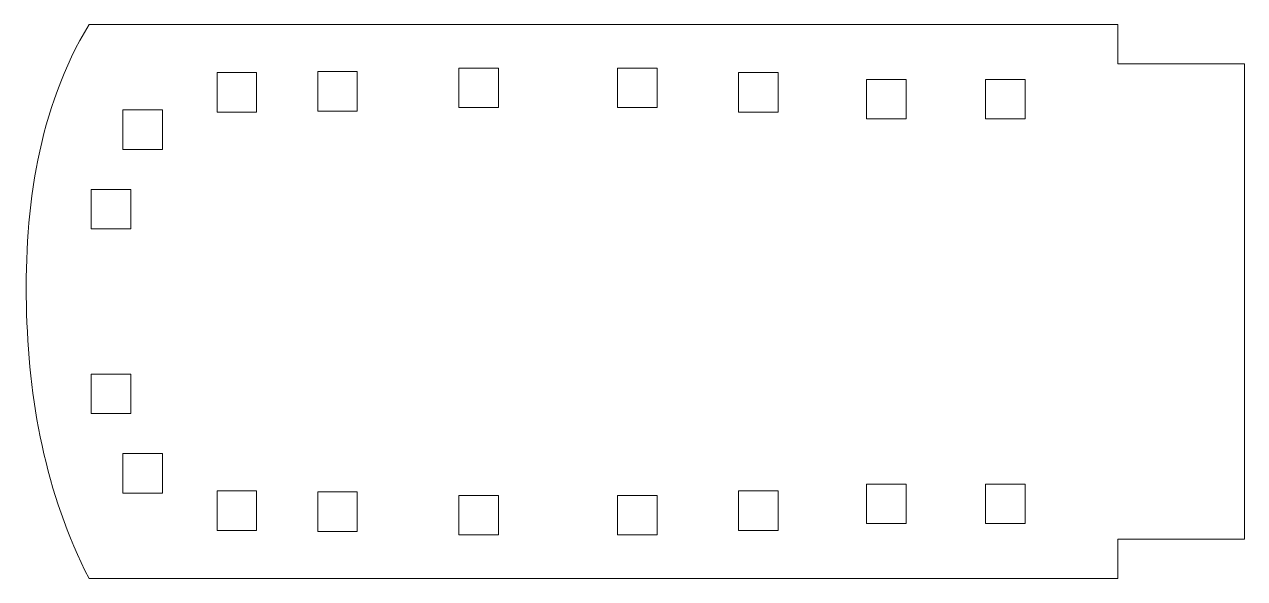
# Model space of a CAD drawing. Header units: inches. Extents: x 5.15 to 9, y -1.75 to 0.
import ezdxf

# ---------------------------------------------------------------- set-up
doc = ezdxf.new("R2010")
doc.units = ezdxf.units.IN
doc.header["$MEASUREMENT"] = 0

msp = doc.modelspace()

# ---------------------------------------------------------------- linework, layer by layer
at = {"color": 7, "linetype": 'Continuous', "lineweight": 15}
for p, q in [((5.3519, 0), (8.5999, 0)), ((8.5999, 0), (8.5999, -0.125)), ((5.756, -0.1521), (5.881, -0.1521)), ((5.756, -0.1521), (5.756, -0.2771)), ((5.881, -0.1521), (5.881, -0.2771)), ((6.0737, -0.2739), (6.0737, -0.1489)), ((6.0737, -0.1489), (6.1987, -0.1489)), ((6.1987, -0.2739), (6.1987, -0.1489)), ((6.5193, -0.1378), (6.6443, -0.1378)), ((6.5193, -0.1378), (6.5193, -0.2628)), ((6.6443, -0.1378), (6.6443, -0.2628)), ((7.0199, -0.1378), (7.1449, -0.1378)), ((7.0199, -0.1378), (7.0199, -0.2628)), ((7.1449, -0.1378), (7.1449, -0.2628)), ((7.4026, -0.1521), (7.5276, -0.1521)), ((7.4026, -0.1521), (7.4026, -0.2771)), ((7.5276, -0.1521), (7.5276, -0.2771)), ((8.5999, -0.125), (8.9997, -0.125)), ((8.9997, -0.125), (8.9997, -1.625)), ((7.8065, -0.1735), (7.9315, -0.1735)), ((7.8065, -0.1735), (7.8065, -0.2985)), ((7.9315, -0.1735), (7.9315, -0.2985)), ((8.1817, -0.1735), (8.1817, -0.2985)), ((8.1817, -0.1735), (8.3067, -0.1735)), ((8.3067, -0.1735), (8.3067, -0.2985)), ((6.5193, -0.2628), (6.6443, -0.2628)), ((7.0199, -0.2628), (7.1449, -0.2628)), ((5.4584, -0.3949), (5.4584, -0.2699)), ((5.4584, -0.2699), (5.5834, -0.2699)), ((5.5834, -0.3949), (5.5834, -0.2699)), ((5.756, -0.2771), (5.881, -0.2771)), ((6.0737, -0.2739), (6.1987, -0.2739)), ((7.4026, -0.2771), (7.5276, -0.2771)), ((7.8065, -0.2985), (7.9315, -0.2985)), ((8.1817, -0.2985), (8.3067, -0.2985)), ((5.4584, -0.3949), (5.5834, -0.3949)), ((5.3589, -0.646), (5.3589, -0.521)), ((5.3589, -0.521), (5.4839, -0.521)), ((5.4839, -0.646), (5.4839, -0.521)), ((5.3589, -0.646), (5.4839, -0.646)), ((5.3589, -1.104), (5.3589, -1.229)), ((5.3589, -1.104), (5.4839, -1.104)), ((5.4839, -1.104), (5.4839, -1.229)), ((5.3589, -1.229), (5.4839, -1.229)), ((5.4584, -1.3551), (5.4584, -1.4801)), ((5.4584, -1.3551), (5.5834, -1.3551)), ((5.5834, -1.3551), (5.5834, -1.4801)), ((7.8065, -1.5765), (7.8065, -1.4515)), ((7.8065, -1.4515), (7.9315, -1.4515)), ((7.9315, -1.5765), (7.9315, -1.4515)), ((8.1817, -1.5765), (8.1817, -1.4515)), ((8.1817, -1.4515), (8.3067, -1.4515)), ((8.3067, -1.5765), (8.3067, -1.4515)), ((5.4584, -1.4801), (5.5834, -1.4801)), ((5.756, -1.5979), (5.756, -1.4729)), ((5.756, -1.4729), (5.881, -1.4729)), ((5.881, -1.5979), (5.881, -1.4729)), ((6.0737, -1.4761), (6.0737, -1.6011)), ((6.0737, -1.4761), (6.1987, -1.4761)), ((6.1987, -1.4761), (6.1987, -1.6011)), ((6.5193, -1.6122), (6.5193, -1.4872)), ((6.5193, -1.4872), (6.6443, -1.4872)), ((6.6443, -1.6122), (6.6443, -1.4872)), ((7.0199, -1.6122), (7.0199, -1.4872)), ((7.0199, -1.4872), (7.1449, -1.4872)), ((7.1449, -1.6122), (7.1449, -1.4872)), ((7.4026, -1.5979), (7.4026, -1.4729)), ((7.4026, -1.4729), (7.5276, -1.4729)), ((7.5276, -1.5979), (7.5276, -1.4729)), ((7.8065, -1.5765), (7.9315, -1.5765)), ((8.1817, -1.5765), (8.3067, -1.5765)), ((5.756, -1.5979), (5.881, -1.5979)), ((6.0737, -1.6011), (6.1987, -1.6011)), ((6.5193, -1.6122), (6.6443, -1.6122)), ((7.0199, -1.6122), (7.1449, -1.6122)), ((7.4026, -1.5979), (7.5276, -1.5979)), ((8.5999, -1.625), (8.5999, -1.75)), ((8.5999, -1.625), (8.9997, -1.625)), ((8.5999, -1.75), (5.3519, -1.75))]:
    msp.add_line(p, q, dxfattribs=at)
msp.add_open_spline([(5.3519, -1.75), (5.2137, -1.4809), (5.1059, -0.8806), (5.1911, -0.2684), (5.3519, 0)], degree=3, knots=[0, 0, 0, 0, 0.493057, 1, 1, 1, 1], dxfattribs=at)

doc.saveas('drawing.dxf')
